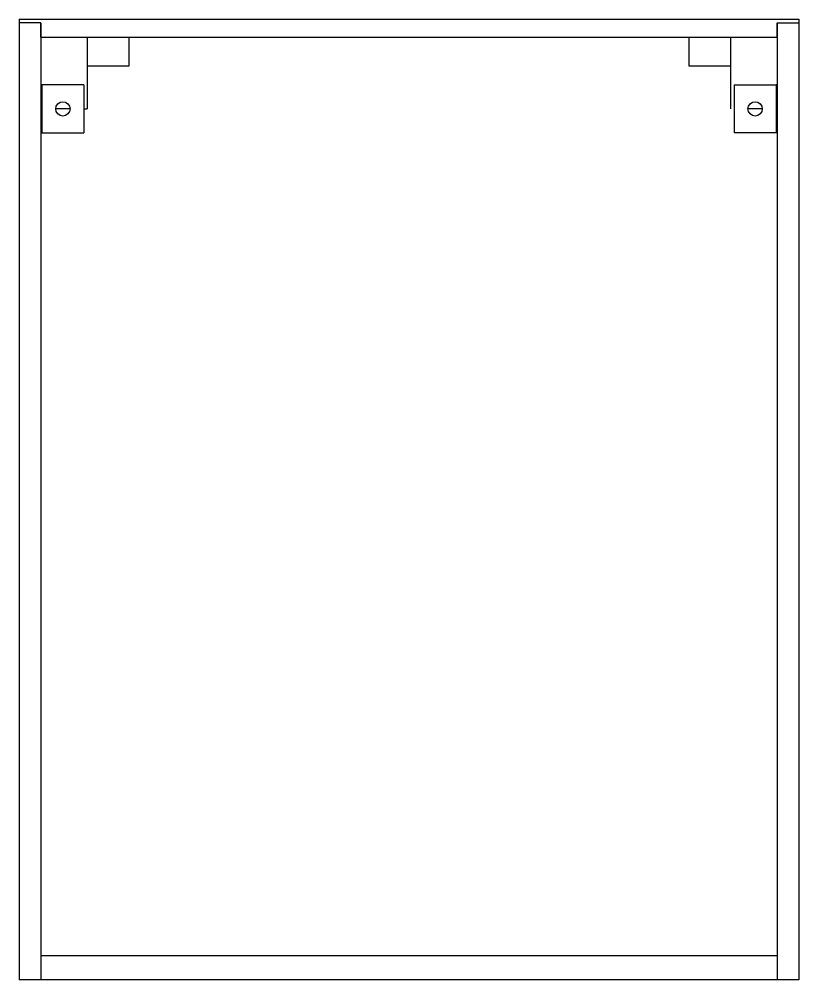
# Model space of a CAD drawing. Header units: millimetres. Extents: x 4413 to 32800, y 1732 to 26183.
# Drawn here: x 17594 to 18246, y 19697 to 20500 of the extents above; entities that cross this region are included whole.
import ezdxf

# ---------------------------------------------------------------- set-up
doc = ezdxf.new("R2010")
doc.units = ezdxf.units.MM

msp = doc.modelspace()

# ---------------------------------------------------------------- linework, layer by layer
at = {"color": 7}
for p, q in [((17594.34, 20500.46), (17594.34, 20497.46)), ((17594.34, 20500.46), (18246.34, 20500.46)), ((17594.34, 20497.46), (17594.34, 19697.46)), ((17612.34, 20497.46), (17594.34, 20497.46)), ((17612.34, 20497.46), (17612.34, 19702.46)), ((17612.34, 20485.46), (17612.34, 20497.46)), ((18228.34, 20497.46), (18228.34, 19697.46)), ((18228.34, 20485.46), (18228.34, 20497.46)), ((18228.34, 20497.46), (18246.34, 20497.46)), ((18246.34, 20500.46), (18246.34, 20497.46)), ((18246.34, 20497.46), (18246.34, 19697.46)), ((17612.34, 20485.46), (18228.34, 20485.46)), ((17651.24, 20485.46), (17651.24, 20425.52)), ((17651.24, 20485.46), (17651.24, 20461.46)), ((17686.24, 20461.46), (17686.24, 20485.46)), ((18154.44, 20485.46), (18154.44, 20461.46)), ((18189.44, 20425.52), (18189.44, 20485.46)), ((18189.44, 20461.46), (18189.44, 20485.46)), ((17651.24, 20461.46), (17686.24, 20461.46)), ((18154.44, 20461.46), (18189.44, 20461.46)), ((17612.34, 20445.52), (17612.34, 20405.52)), ((17612.34, 20445.52), (17613.34, 20445.52)), ((17648.34, 20445.52), (17613.34, 20445.52)), ((17613.34, 20445.52), (17613.34, 20405.52)), ((17648.34, 20445.52), (17648.34, 20405.52)), ((18192.34, 20445.52), (18192.34, 20405.52)), ((18192.34, 20445.52), (18227.34, 20445.52)), ((18227.34, 20445.52), (18227.34, 20405.52)), ((18228.34, 20445.52), (18227.34, 20445.52)), ((18228.34, 20445.52), (18228.34, 20405.52)), ((17636.84, 20425.52), (17624.84, 20425.52)), ((17648.34, 20425.52), (17651.24, 20425.52)), ((18215.84, 20425.52), (18203.84, 20425.52)), ((17612.34, 20405.52), (17613.34, 20405.52)), ((17613.34, 20405.52), (17648.34, 20405.52)), ((18227.34, 20405.52), (18192.34, 20405.52)), ((18228.34, 20405.52), (18227.34, 20405.52)), ((17612.34, 19702.46), (17612.34, 19697.46)), ((17594.34, 19697.46), (17594.34, 19697.46)), ((18246.34, 19697.46), (18246.34, 19697.46))]:
    msp.add_line(p, q, dxfattribs=at)
for points in [[(18228.34, 19717.46), (17920.34, 19717.46), (17612.34, 19717.46)], [(18246.34, 19697.46), (17920.34, 19697.46), (17594.34, 19697.46)]]:
    msp.add_lwpolyline(points, dxfattribs=at)
for centre in [(17630.84, 20425.52), (18209.84, 20425.52)]:
    msp.add_circle(centre, 6, dxfattribs=at)

doc.saveas('drawing.dxf')
